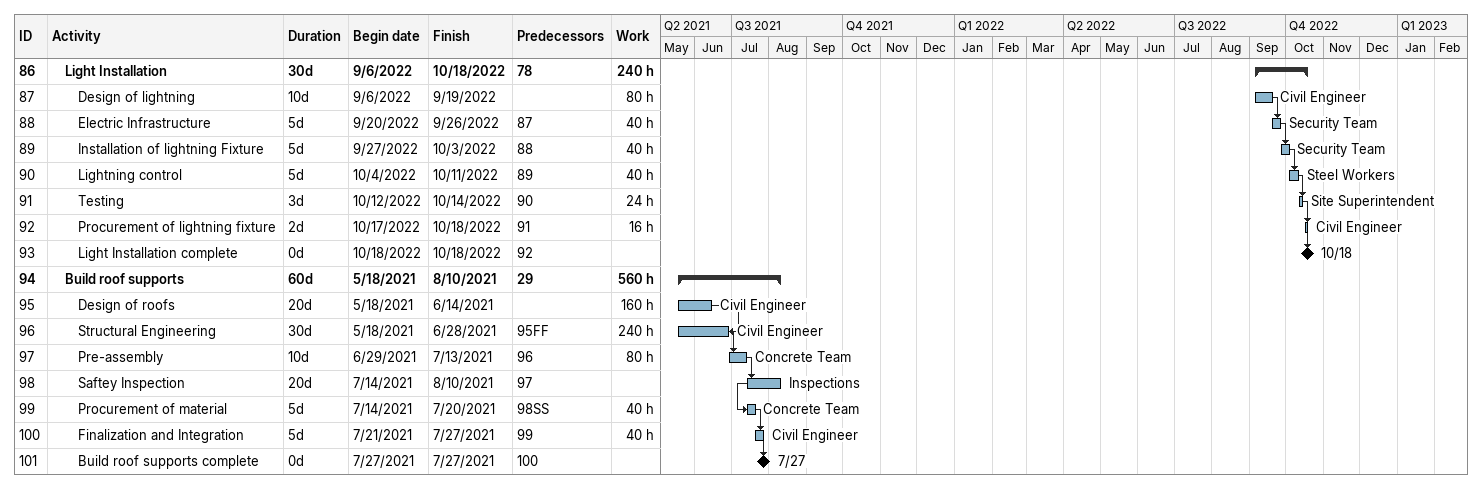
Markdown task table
| ID | Level | Task | Duration | Start | Finish | Predecessors | Resources | Work (h) |
|---|---|---|---|---|---|---|---|---|
| 86 | 2 | **Light Installation** | 30d | 2022-09-06 | 2022-10-18 | 78 |  | 240 |
| 87 | 3 | Design of lightning | 10d | 2022-09-06 | 2022-09-19 |  | Civil Engineer | 80 |
| 88 | 3 | Electric Infrastructure | 5d | 2022-09-20 | 2022-09-26 | 87 | Security Team | 40 |
| 89 | 3 | Installation of lightning Fixture | 5d | 2022-09-27 | 2022-10-03 | 88 | Security Team | 40 |
| 90 | 3 | Lightning control | 5d | 2022-10-04 | 2022-10-11 | 89 | Steel Workers | 40 |
| 91 | 3 | Testing | 3d | 2022-10-12 | 2022-10-14 | 90 | Site Superintendent | 24 |
| 92 | 3 | Procurement of lightning fixture | 2d | 2022-10-17 | 2022-10-18 | 91 | Civil Engineer | 16 |
| 93 | 3 | Light Installation complete | 0d | 2022-10-18 | 2022-10-18 | 92 |  |  |
| 94 | 2 | **Build roof supports** | 60d | 2021-05-18 | 2021-08-10 | 29 |  | 560 |
| 95 | 3 | Design of roofs | 20d | 2021-05-18 | 2021-06-14 |  | Civil Engineer | 160 |
| 96 | 3 | Structural Engineering | 30d | 2021-05-18 | 2021-06-28 | 95FF | Civil Engineer | 240 |
| 97 | 3 | Pre-assembly | 10d | 2021-06-29 | 2021-07-13 | 96 | Concrete Team | 80 |
| 98 | 3 | Saftey Inspection | 20d | 2021-07-14 | 2021-08-10 | 97 | Inspections |  |
| 99 | 3 | Procurement of material | 5d | 2021-07-14 | 2021-07-20 | 98SS | Concrete Team | 40 |
| 100 | 3 | Finalization and Integration | 5d | 2021-07-21 | 2021-07-27 | 99 | Civil Engineer | 40 |
| 101 | 3 | Build roof supports complete | 0d | 2021-07-27 | 2021-07-27 | 100 |  |  |
